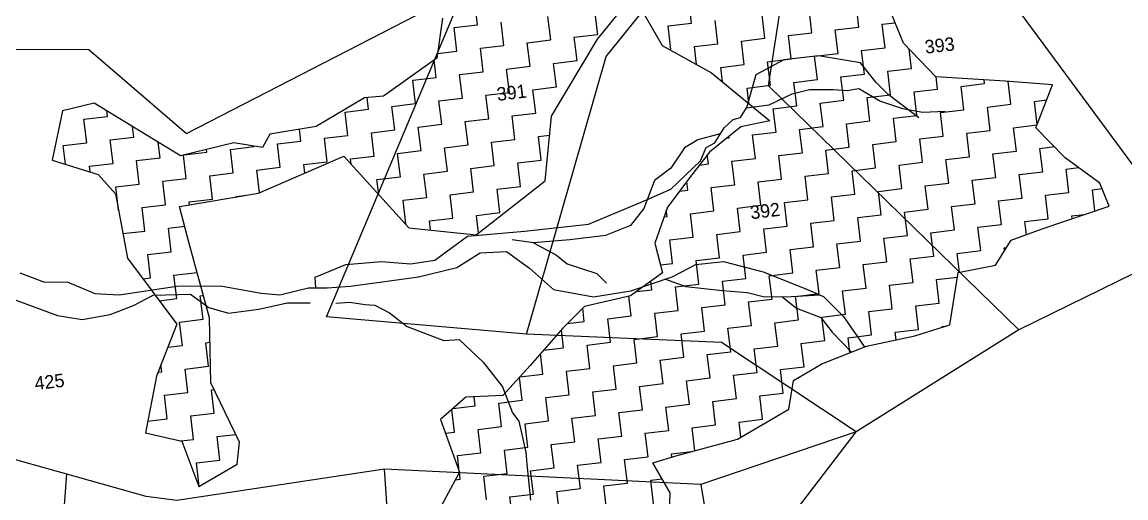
# Model space of a CAD drawing. Header units: metres. Extents: x 317022 to 318987, y 1871527 to 1873424.
# Drawn here: x 318436.3 to 318760.7, y 1872898.5 to 1873038.4 of the extents above; entities that cross this region are included whole.
import ezdxf

# ---------------------------------------------------------------- set-up
doc = ezdxf.new("R2010")
doc.units = ezdxf.units.M
for name, color, linetype in [('LINE_WATER', 4, 'Continuous'), ('POLY_HATCH', 12, 'Continuous'), ('POLY_PARCEL', 6, 'Continuous'), ('TEXT_PARCEL', 7, 'Continuous'), ('V_BOUND_LINE', 7, 'Continuous')]:
    doc.layers.add(name, color=color, linetype=linetype)
doc.styles.add('TEXT_MAP', font='')
doc.styles.get('TEXT_MAP').set_extended_font_data('Kruti Dev 050')

msp = doc.modelspace()

# ---------------------------------------------------------------- linework, layer by layer
at = {"layer": 'LINE_WATER'}
for p, q in [((318670.36, 1873028.5), (318660.19, 1873027.35)), ((318682.65, 1873026.43), (318670.36, 1873028.5)), ((318660.19, 1873027.35), (318651.89, 1873022.95)), ((318687.31, 1873020.71), (318682.65, 1873026.43)), ((318651.89, 1873022.95), (318649.19, 1873013.26)), ((318662.62, 1873017.34), (318667.68, 1873018.63)), ((318667.68, 1873018.63), (318674.64, 1873018.65)), ((318674.64, 1873018.65), (318678.77, 1873018.33)), ((318678.77, 1873018.33), (318682.18, 1873018.92)), ((318682.18, 1873018.92), (318688.59, 1873015.16)), ((318690.84, 1873017.16), (318687.31, 1873020.71)), ((318655.8, 1873014.11), (318662.62, 1873017.34)), ((318699.85, 1873010.29), (318690.84, 1873017.16)), ((318647.43, 1873010.38), (318649.19, 1873013.26)), ((318649.19, 1873013.26), (318655.8, 1873014.11)), ((318688.59, 1873015.16), (318695.06, 1873013.01)), ((318695.06, 1873013.01), (318701.02, 1873011.92)), ((318701.02, 1873011.92), (318707.57, 1873012.26)), ((318642.57, 1873007.32), (318645.26, 1873009.81)), ((318645.26, 1873009.81), (318647.43, 1873010.38)), ((318641.49, 1873005.59), (318634.92, 1873003.8)), ((318639.86, 1873002.97), (318642.57, 1873007.32)), ((318634.92, 1873003.8), (318630.97, 1873001.47)), ((318637.29, 1873001.6), (318639.86, 1873002.97)), ((318630.97, 1873001.47), (318626.97, 1872995.47)), ((318635.65, 1872997.62), (318637.29, 1873001.6)), ((318626.95, 1872989.33), (318635.65, 1872997.62)), ((318626.97, 1872995.47), (318622.18, 1872991.86)), ((318618.22, 1872985.5), (318626.95, 1872989.33)), ((318622.18, 1872991.86), (318619.06, 1872983.61)), ((318602.72, 1872979), (318618.22, 1872985.5)), ((318619.06, 1872983.61), (318615.06, 1872978.61)), ((318567.24, 1872975.52), (318583.96, 1872976.95)), ((318583.96, 1872976.95), (318602.72, 1872979)), ((318615.06, 1872978.61), (318607.71, 1872975.68)), ((318557.64, 1872968.48), (318567.24, 1872975.52)), ((318586.6, 1872973.54), (318580.28, 1872974.47)), ((318597.31, 1872974.38), (318586.6, 1872973.54)), ((318586.6, 1872973.54), (318593.37, 1872969.88)), ((318607.71, 1872975.68), (318597.31, 1872974.38)), ((318564.04, 1872966.27), (318570.95, 1872970.6)), ((318570.95, 1872970.6), (318578.61, 1872970.99)), ((318578.61, 1872970.99), (318585.44, 1872966.08)), ((318593.37, 1872969.88), (318596.52, 1872967.4)), ((318522.47, 1872963.49), (318531.47, 1872967.17)), ((318531.47, 1872967.17), (318541.91, 1872968.1)), ((318541.91, 1872968.1), (318550.45, 1872967.32)), ((318550.45, 1872967.32), (318557.64, 1872968.48)), ((318596.52, 1872967.4), (318605.19, 1872964.52)), ((318627.33, 1872963.57), (318634.33, 1872967.21)), ((318634.33, 1872967.21), (318642.42, 1872968.07)), ((318642.42, 1872968.07), (318654.09, 1872965.05)), ((318435.7, 1872964.74), (318442.9, 1872962.02)), ((318522.63, 1872960.36), (318522.47, 1872963.49)), ((318541.43, 1872961.99), (318552.76, 1872963.58)), ((318552.76, 1872963.58), (318564.04, 1872966.27)), ((318585.44, 1872966.08), (318592.43, 1872959.87)), ((318605.19, 1872964.52), (318608.01, 1872961.69)), ((318615.19, 1872959.39), (318627.33, 1872963.57)), ((318654.09, 1872965.05), (318666.64, 1872959.99)), ((318442.9, 1872962.02), (318449.56, 1872962.08)), ((318449.56, 1872962.08), (318457.67, 1872958.65)), ((318464.88, 1872958.22), (318481.78, 1872960.82)), ((318481.78, 1872960.82), (318494.63, 1872960.86)), ((318494.63, 1872960.86), (318506.54, 1872958.77)), ((318512.08, 1872958.29), (318520.51, 1872960.36)), ((318520.51, 1872960.36), (318526, 1872960.36)), ((318526, 1872960.36), (318532.75, 1872960.78)), ((318532.75, 1872960.78), (318541.43, 1872961.99)), ((318625.36, 1872962.89), (318631.38, 1872960.75)), ((318631.38, 1872960.75), (318642.11, 1872959.51)), ((318433.25, 1872957.16), (318446.75, 1872952.21)), ((318457.67, 1872958.65), (318464.88, 1872958.22)), ((318469.09, 1872955.1), (318474.86, 1872958.16)), ((318474.86, 1872958.16), (318485.83, 1872958.45)), ((318485.83, 1872958.45), (318491.23, 1872954.49)), ((318506.54, 1872958.77), (318512.08, 1872958.29)), ((318592.43, 1872959.87), (318604.21, 1872957.7)), ((318604.21, 1872957.7), (318615.19, 1872959.39)), ((318642.11, 1872959.51), (318649.51, 1872958.98)), ((318649.51, 1872958.98), (318654.49, 1872957.64)), ((318654.49, 1872957.64), (318662.43, 1872957.8)), ((318659.52, 1872957.74), (318663.9, 1872954.31)), ((318662.43, 1872957.8), (318670.73, 1872958.21)), ((318666.64, 1872959.99), (318671.84, 1872957.73)), ((318671.84, 1872957.73), (318677.67, 1872951.87)), ((318462.22, 1872952.49), (318469.09, 1872955.1)), ((318491.23, 1872954.49), (318496.99, 1872952.88)), ((318496.99, 1872952.88), (318505.86, 1872954.02)), ((318505.86, 1872954.02), (318514.23, 1872955.95)), ((318514.23, 1872955.95), (318520.95, 1872955.93)), ((318528.54, 1872955.8), (318532.58, 1872956.13)), ((318532.58, 1872956.13), (318537.04, 1872955.38)), ((318537.04, 1872955.38), (318539.93, 1872955.2)), ((318539.93, 1872955.2), (318544.27, 1872953)), ((318663.9, 1872954.31), (318671.03, 1872951.6)), ((318446.75, 1872952.21), (318453.96, 1872951.02)), ((318453.96, 1872951.02), (318462.22, 1872952.49)), ((318544.27, 1872953), (318549.5, 1872948.95)), ((318671.03, 1872951.6), (318674.38, 1872947.23)), ((318677.67, 1872951.87), (318683.79, 1872943.06)), ((318549.5, 1872948.95), (318560.26, 1872944.8)), ((318674.38, 1872947.23), (318680, 1872941.35)), ((318560.26, 1872944.8), (318564.75, 1872945.11)), ((318564.75, 1872945.11), (318571.84, 1872938.44)), ((318571.84, 1872938.44), (318577.53, 1872931.2)), ((318577.53, 1872931.2), (318580.4, 1872923.55)), ((318580.4, 1872923.55), (318582.27, 1872921.13)), ((318582.27, 1872921.13), (318584.34, 1872912.03)), ((318584.34, 1872912.03), (318584.62, 1872908.48)), ((318584.62, 1872908.48), (318584.88, 1872905.62)), ((318584.88, 1872905.62), (318585.73, 1872897.88))]:
    msp.add_line(p, q, dxfattribs=at)
at = {"layer": 'POLY_HATCH', "linetype": 'Continuous'}
for p, q in [((318570.15, 1873037.63), (318569.33, 1873044.53)), ((318633.06, 1873038.12), (318632.24, 1873045.02)), ((318605.47, 1873034.83), (318604.65, 1873041.73)), ((318668.38, 1873035.32), (318667.56, 1873042.22)), ((318682.18, 1873036.97), (318681.36, 1873043.86)), ((318577.87, 1873031.55), (318577.05, 1873038.45)), ((318591.67, 1873033.19), (318590.85, 1873040.09)), ((318626.16, 1873037.3), (318633.06, 1873038.12)), ((318640.78, 1873032.04), (318639.96, 1873038.94)), ((318654.58, 1873033.68), (318653.76, 1873040.58)), ((318689.08, 1873037.79), (318692.84, 1873038.23)), ((318563.25, 1873036.81), (318570.15, 1873037.63)), ((318564.07, 1873029.91), (318563.25, 1873036.81)), ((318598.57, 1873034.01), (318605.47, 1873034.83)), ((318626.99, 1873030.4), (318626.16, 1873037.3)), ((318661.48, 1873034.5), (318668.38, 1873035.32)), ((318675.28, 1873036.14), (318682.18, 1873036.97)), ((318676.1, 1873029.25), (318675.28, 1873036.14)), ((318689.9, 1873030.89), (318689.08, 1873037.79)), ((318570.97, 1873030.73), (318577.87, 1873031.55)), ((318584.77, 1873032.37), (318591.67, 1873033.19)), ((318585.59, 1873025.47), (318584.77, 1873032.37)), ((318599.39, 1873027.11), (318598.57, 1873034.01)), ((318633.88, 1873031.22), (318640.78, 1873032.04)), ((318647.68, 1873032.86), (318654.58, 1873033.68)), ((318648.5, 1873025.96), (318647.68, 1873032.86)), ((318662.3, 1873027.6), (318661.48, 1873034.5)), ((318558.39, 1873029.23), (318564.07, 1873029.91)), ((318571.79, 1873023.83), (318570.97, 1873030.73)), ((318626.64, 1873030.36), (318626.99, 1873030.4)), ((318634.51, 1873025.99), (318633.88, 1873031.22)), ((318669.2, 1873028.42), (318676.1, 1873029.25)), ((318670.02, 1873021.52), (318669.2, 1873028.42)), ((318683, 1873030.07), (318689.9, 1873030.89)), ((318683.82, 1873023.17), (318683, 1873030.07)), ((318697.62, 1873024.81), (318696.94, 1873030.51)), ((318557.99, 1873022.19), (318557.39, 1873027.28)), ((318578.69, 1873024.65), (318585.59, 1873025.47)), ((318592.49, 1873026.29), (318599.39, 1873027.11)), ((318593.31, 1873019.39), (318592.49, 1873026.29)), ((318641.61, 1873025.14), (318648.5, 1873025.96)), ((318642.11, 1873020.9), (318641.61, 1873025.14)), ((318655.4, 1873026.78), (318662.3, 1873027.6)), ((318656.22, 1873019.88), (318655.4, 1873026.78)), ((318551.09, 1873021.37), (318557.99, 1873022.19)), ((318564.89, 1873023.01), (318571.79, 1873023.83)), ((318565.71, 1873016.11), (318564.89, 1873023.01)), ((318579.51, 1873017.75), (318578.69, 1873024.65)), ((318676.92, 1873022.35), (318683.82, 1873023.17)), ((318677.74, 1873015.45), (318676.92, 1873022.35)), ((318690.72, 1873023.99), (318697.62, 1873024.81)), ((318691.54, 1873017.09), (318690.72, 1873023.99)), ((318705.34, 1873018.73), (318704.91, 1873022.31)), ((318551.91, 1873014.47), (318551.09, 1873021.37)), ((318586.41, 1873018.57), (318593.31, 1873019.39)), ((318587.23, 1873011.67), (318586.41, 1873018.57)), ((318649.33, 1873019.06), (318656.22, 1873019.88)), ((318649.87, 1873014.49), (318649.33, 1873019.06)), ((318663.12, 1873020.7), (318670.02, 1873021.52)), ((318663.95, 1873013.8), (318663.12, 1873020.7)), ((318698.44, 1873017.91), (318705.34, 1873018.73)), ((318712.24, 1873019.55), (318719.14, 1873020.37)), ((318713.06, 1873012.65), (318712.24, 1873019.55)), ((318719.14, 1873020.37), (318719.01, 1873021.44)), ((318726.86, 1873014.29), (318726.06, 1873020.99)), ((318538.12, 1873012.83), (318537.71, 1873016.27)), ((318558.81, 1873015.29), (318565.71, 1873016.11)), ((318559.63, 1873008.39), (318558.81, 1873015.29)), ((318572.61, 1873016.93), (318579.51, 1873017.75)), ((318573.43, 1873010.03), (318572.61, 1873016.93)), ((318670.84, 1873014.63), (318677.74, 1873015.45)), ((318684.64, 1873016.27), (318691.54, 1873017.09)), ((318685.46, 1873009.37), (318684.64, 1873016.27)), ((318699.26, 1873011.01), (318698.44, 1873017.91)), ((318733.76, 1873015.12), (318737.37, 1873015.55)), ((318461.4, 1873010.69), (318461.21, 1873012.33)), ((318531.22, 1873012), (318538.12, 1873012.83)), ((318532.04, 1873005.11), (318531.22, 1873012)), ((318545.01, 1873013.65), (318551.91, 1873014.47)), ((318545.84, 1873006.75), (318545.01, 1873013.65)), ((318657.05, 1873012.98), (318663.95, 1873013.8)), ((318657.87, 1873006.08), (318657.05, 1873012.98)), ((318671.67, 1873007.73), (318670.84, 1873014.63)), ((318706.16, 1873011.83), (318713.06, 1873012.65)), ((318719.96, 1873013.47), (318726.86, 1873014.29)), ((318720.78, 1873006.57), (318719.96, 1873013.47)), ((318734.56, 1873008.36), (318733.76, 1873015.12)), ((318447.5, 1873009.04), (318447.6, 1873009.05)), ((318447.6, 1873009.05), (318447.57, 1873009.35)), ((318454.5, 1873009.87), (318461.4, 1873010.69)), ((318455.32, 1873002.97), (318454.5, 1873009.87)), ((318566.53, 1873009.21), (318573.43, 1873010.03)), ((318567.35, 1873002.31), (318566.53, 1873009.21)), ((318580.33, 1873010.85), (318587.23, 1873011.67)), ((318581.15, 1873003.95), (318580.33, 1873010.85)), ((318678.56, 1873008.55), (318685.46, 1873009.37)), ((318692.36, 1873010.19), (318699.26, 1873011.01)), ((318693.18, 1873003.29), (318692.36, 1873010.19)), ((318706.98, 1873004.93), (318706.16, 1873011.83)), ((318469.12, 1873004.62), (318468.75, 1873007.73)), ((318518.24, 1873003.46), (318517.82, 1873006.96)), ((318538.94, 1873005.93), (318545.84, 1873006.75)), ((318539.76, 1872999.03), (318538.94, 1873005.93)), ((318552.74, 1873007.57), (318559.63, 1873008.39)), ((318553.56, 1873000.67), (318552.74, 1873007.57)), ((318650.97, 1873005.26), (318657.87, 1873006.08)), ((318664.77, 1873006.91), (318671.67, 1873007.73)), ((318665.59, 1873000.01), (318664.77, 1873006.91)), ((318679.39, 1873001.65), (318678.56, 1873008.55)), ((318713.88, 1873005.75), (318720.78, 1873006.57)), ((318714.7, 1872998.85), (318713.88, 1873005.75)), ((318727.68, 1873007.39), (318734.5, 1873008.21)), ((318728.5, 1873000.5), (318727.68, 1873007.39)), ((318448.42, 1873002.15), (318455.32, 1873002.97)), ((318462.22, 1873003.79), (318469.12, 1873004.62)), ((318463.04, 1872996.9), (318462.22, 1873003.79)), ((318476.84, 1872998.54), (318476.3, 1873003.12)), ((318511.34, 1873002.64), (318518.24, 1873003.46)), ((318512.16, 1872995.74), (318511.34, 1873002.64)), ((318525.14, 1873004.28), (318532.04, 1873005.11)), ((318525.96, 1872997.39), (318525.14, 1873004.28)), ((318560.46, 1873001.49), (318567.35, 1873002.31)), ((318574.25, 1873003.13), (318581.15, 1873003.95)), ((318575.08, 1872996.23), (318574.25, 1873003.13)), ((318588.05, 1873004.77), (318591.34, 1873005.16)), ((318588.87, 1872997.87), (318588.05, 1873004.77)), ((318643.5, 1873004.37), (318644.07, 1873004.44)), ((318644.07, 1873004.44), (318644.03, 1873004.8)), ((318651.79, 1872998.36), (318650.97, 1873005.26)), ((318686.28, 1873002.47), (318693.18, 1873003.29)), ((318687.11, 1872995.57), (318686.28, 1873002.47)), ((318700.08, 1873004.11), (318706.98, 1873004.93)), ((318700.9, 1872997.21), (318700.08, 1873004.11)), ((318449.08, 1872996.66), (318448.42, 1873002.15)), ((318484.56, 1872992.46), (318483.75, 1872999.33)), ((318483.96, 1872999.38), (318490.64, 1873000.18)), ((318490.64, 1873000.18), (318490.54, 1873000.99)), ((318497.54, 1873001), (318504.44, 1873001.82)), ((318498.36, 1872994.1), (318497.54, 1873001)), ((318504.44, 1873001.82), (318504.42, 1873001.96)), ((318532.86, 1872998.21), (318539.76, 1872999.03)), ((318546.66, 1872999.85), (318553.56, 1873000.67)), ((318547.48, 1872992.95), (318546.66, 1872999.85)), ((318561.28, 1872994.59), (318560.46, 1873001.49)), ((318637.99, 1872996.72), (318637.67, 1872999.38)), ((318658.69, 1872999.19), (318665.59, 1873000.01)), ((318659.51, 1872992.29), (318658.69, 1872999.19)), ((318672.49, 1873000.83), (318679.39, 1873001.65)), ((318673.31, 1872993.93), (318672.49, 1873000.83)), ((318721.6, 1872999.67), (318728.5, 1873000.5)), ((318722.42, 1872992.78), (318721.6, 1872999.67)), ((318735.4, 1873001.32), (318739.64, 1873001.82)), ((318736.22, 1872994.42), (318735.4, 1873001.32)), ((318456.15, 1872996.07), (318463.04, 1872996.9)), ((318456.35, 1872994.37), (318456.15, 1872996.07)), ((318469.94, 1872997.72), (318476.84, 1872998.54)), ((318470.76, 1872990.82), (318469.94, 1872997.72)), ((318519.06, 1872996.56), (318525.96, 1872997.39)), ((318519.36, 1872994.05), (318519.06, 1872996.56)), ((318533.05, 1872996.62), (318532.86, 1872998.21)), ((318568.18, 1872995.41), (318575.08, 1872996.23)), ((318581.97, 1872997.05), (318588.87, 1872997.87)), ((318582.8, 1872990.15), (318581.97, 1872997.05)), ((318635.33, 1872996.41), (318637.99, 1872996.72)), ((318644.89, 1872997.54), (318651.79, 1872998.36)), ((318645.71, 1872990.64), (318644.89, 1872997.54)), ((318694.01, 1872996.39), (318700.9, 1872997.21)), ((318694.83, 1872989.49), (318694.01, 1872996.39)), ((318707.8, 1872998.03), (318714.7, 1872998.85)), ((318708.62, 1872991.13), (318707.8, 1872998.03)), ((318491.46, 1872993.28), (318498.36, 1872994.1)), ((318492.28, 1872986.38), (318491.46, 1872993.28)), ((318505.26, 1872994.92), (318512.16, 1872995.74)), ((318506.05, 1872988.27), (318505.26, 1872994.92)), ((318540.58, 1872992.13), (318547.48, 1872992.95)), ((318554.38, 1872993.77), (318561.28, 1872994.59)), ((318555.2, 1872986.87), (318554.38, 1872993.77)), ((318569, 1872988.51), (318568.18, 1872995.41)), ((318666.41, 1872993.11), (318673.31, 1872993.93)), ((318667.23, 1872986.21), (318666.41, 1872993.11)), ((318680.21, 1872994.75), (318687.11, 1872995.57)), ((318681.03, 1872987.85), (318680.21, 1872994.75)), ((318715.52, 1872991.95), (318722.42, 1872992.78)), ((318729.32, 1872993.6), (318736.22, 1872994.42)), ((318730.14, 1872986.7), (318729.32, 1872993.6)), ((318743.12, 1872995.24), (318746.76, 1872995.67)), ((318743.94, 1872988.34), (318743.12, 1872995.24)), ((318463.87, 1872990), (318470.76, 1872990.82)), ((318464.69, 1872983.1), (318463.87, 1872990)), ((318477.66, 1872991.64), (318484.56, 1872992.46)), ((318478.48, 1872984.74), (318477.66, 1872991.64)), ((318541.1, 1872987.72), (318540.58, 1872992.13)), ((318575.9, 1872989.33), (318582.8, 1872990.15)), ((318576.72, 1872982.43), (318575.9, 1872989.33)), ((318631.91, 1872989), (318631.61, 1872991.57)), ((318638.81, 1872989.82), (318645.71, 1872990.64)), ((318639.63, 1872982.92), (318638.81, 1872989.82)), ((318652.61, 1872991.46), (318659.51, 1872992.29)), ((318653.43, 1872984.57), (318652.61, 1872991.46)), ((318687.93, 1872988.67), (318694.83, 1872989.49)), ((318701.73, 1872990.31), (318708.62, 1872991.13)), ((318702.55, 1872983.41), (318701.73, 1872990.31)), ((318716.35, 1872985.05), (318715.52, 1872991.95)), ((318750.84, 1872989.16), (318753.66, 1872989.5)), ((318485.38, 1872985.56), (318492.28, 1872986.38)), ((318499.18, 1872987.2), (318502.24, 1872987.57)), ((318499.2, 1872987.06), (318499.18, 1872987.2)), ((318548.3, 1872986.05), (318555.2, 1872986.87)), ((318549.12, 1872979.15), (318548.3, 1872986.05)), ((318562.1, 1872987.69), (318569, 1872988.51)), ((318562.92, 1872980.79), (318562.1, 1872987.69)), ((318629.45, 1872988.71), (318631.91, 1872989)), ((318660.33, 1872985.39), (318667.23, 1872986.21)), ((318674.13, 1872987.03), (318681.03, 1872987.85)), ((318674.95, 1872980.13), (318674.13, 1872987.03)), ((318688.75, 1872981.77), (318687.93, 1872988.67)), ((318723.24, 1872985.88), (318730.14, 1872986.7)), ((318737.04, 1872987.52), (318743.94, 1872988.34)), ((318737.86, 1872980.62), (318737.04, 1872987.52)), ((318751.58, 1872982.95), (318750.84, 1872989.16)), ((318464.65, 1872983.09), (318464.69, 1872983.1)), ((318471.59, 1872983.92), (318478.48, 1872984.74)), ((318472.41, 1872977.02), (318471.59, 1872983.92)), ((318485.48, 1872984.76), (318485.38, 1872985.56)), ((318625.83, 1872981.28), (318625.61, 1872983.13)), ((318632.73, 1872982.1), (318639.63, 1872982.92)), ((318646.53, 1872983.74), (318653.43, 1872984.57)), ((318647.35, 1872976.85), (318646.53, 1872983.74)), ((318661.15, 1872978.49), (318660.33, 1872985.39)), ((318695.65, 1872982.59), (318702.55, 1872983.41)), ((318709.45, 1872984.23), (318716.35, 1872985.05)), ((318710.27, 1872977.33), (318709.45, 1872984.23)), ((318724.07, 1872978.98), (318723.24, 1872985.88)), ((318556.02, 1872979.97), (318562.92, 1872980.79)), ((318556.34, 1872977.3), (318556.02, 1872979.97)), ((318569.82, 1872981.61), (318576.72, 1872982.43)), ((318570.44, 1872976.41), (318569.82, 1872981.61)), ((318624.94, 1872981.18), (318625.83, 1872981.28)), ((318633.55, 1872975.2), (318632.73, 1872982.1)), ((318668.05, 1872979.31), (318674.95, 1872980.13)), ((318681.85, 1872980.95), (318688.75, 1872981.77)), ((318682.67, 1872974.05), (318681.85, 1872980.95)), ((318696.47, 1872975.69), (318695.65, 1872982.59)), ((318730.96, 1872979.8), (318737.86, 1872980.62)), ((318731.42, 1872975.93), (318730.96, 1872979.8)), ((318744.76, 1872981.44), (318748.44, 1872981.88)), ((318744.86, 1872980.65), (318744.76, 1872981.44)), ((318465.94, 1872976.25), (318472.41, 1872977.02)), ((318479.31, 1872977.84), (318484.12, 1872978.41)), ((318480.13, 1872970.94), (318479.31, 1872977.84)), ((318548.89, 1872979.12), (318549.12, 1872979.15)), ((318640.45, 1872976.02), (318647.35, 1872976.85)), ((318654.25, 1872977.67), (318661.15, 1872978.49)), ((318655.07, 1872970.77), (318654.25, 1872977.67)), ((318668.87, 1872972.41), (318668.05, 1872979.31)), ((318703.37, 1872976.51), (318710.27, 1872977.33)), ((318704.19, 1872969.61), (318703.37, 1872976.51)), ((318717.17, 1872978.16), (318724.07, 1872978.98)), ((318717.99, 1872971.26), (318717.17, 1872978.16)), ((318626.65, 1872974.38), (318633.55, 1872975.2)), ((318627.48, 1872967.48), (318626.65, 1872974.38)), ((318641.27, 1872969.12), (318640.45, 1872976.02)), ((318675.77, 1872973.23), (318682.67, 1872974.05)), ((318676.59, 1872966.33), (318675.77, 1872973.23)), ((318689.57, 1872974.87), (318696.47, 1872975.69)), ((318690.39, 1872967.97), (318689.57, 1872974.87)), ((318473.23, 1872970.12), (318480.13, 1872970.94)), ((318474.05, 1872963.22), (318473.23, 1872970.12)), ((318648.17, 1872969.95), (318655.07, 1872970.77)), ((318648.99, 1872963.05), (318648.17, 1872969.95)), ((318661.97, 1872971.59), (318668.87, 1872972.41)), ((318662.79, 1872964.69), (318661.97, 1872971.59)), ((318711.09, 1872970.44), (318717.99, 1872971.26)), ((318711.75, 1872964.89), (318711.09, 1872970.44)), ((318724.89, 1872972.08), (318725.6, 1872972.16)), ((318724.99, 1872971.2), (318724.89, 1872972.08)), ((318623.88, 1872967.06), (318627.48, 1872967.48)), ((318634.37, 1872968.3), (318641.27, 1872969.12)), ((318635.2, 1872961.4), (318634.37, 1872968.3)), ((318683.49, 1872967.15), (318690.39, 1872967.97)), ((318684.31, 1872960.25), (318683.49, 1872967.15)), ((318697.29, 1872968.79), (318704.19, 1872969.61)), ((318698.11, 1872961.89), (318697.29, 1872968.79)), ((318480.95, 1872964.04), (318487.75, 1872964.85)), ((318481.77, 1872957.14), (318480.95, 1872964.04)), ((318655.89, 1872963.87), (318662.79, 1872964.69)), ((318656.71, 1872956.97), (318655.89, 1872963.87)), ((318669.69, 1872965.51), (318676.59, 1872966.33)), ((318670.51, 1872958.61), (318669.69, 1872965.51)), ((318705.01, 1872962.72), (318711.17, 1872963.45)), ((318471.82, 1872962.96), (318474.05, 1872963.22)), ((318621.4, 1872959.76), (318621.1, 1872962.26)), ((318628.3, 1872960.58), (318635.2, 1872961.4)), ((318629.12, 1872953.68), (318628.3, 1872960.58)), ((318642.09, 1872962.23), (318648.99, 1872963.05)), ((318642.92, 1872955.33), (318642.09, 1872962.23)), ((318677.41, 1872959.43), (318684.31, 1872960.25)), ((318691.21, 1872961.07), (318698.11, 1872961.89)), ((318692.03, 1872954.17), (318691.21, 1872961.07)), ((318705.83, 1872955.82), (318705.01, 1872962.72)), ((318476.63, 1872956.53), (318481.77, 1872957.14)), ((318488.67, 1872957.96), (318489.59, 1872958.07)), ((318489.49, 1872951.06), (318488.67, 1872957.96)), ((318615.32, 1872952.04), (318614.63, 1872957.83)), ((318616.9, 1872959.23), (318621.4, 1872959.76)), ((318649.81, 1872956.15), (318656.71, 1872956.97)), ((318663.61, 1872957.79), (318670.51, 1872958.61)), ((318664.43, 1872950.89), (318663.61, 1872957.79)), ((318678.23, 1872952.53), (318677.41, 1872959.43)), ((318601.52, 1872950.4), (318601.05, 1872954.31)), ((318622.22, 1872952.86), (318629.12, 1872953.68)), ((318636.02, 1872954.51), (318642.92, 1872955.33)), ((318636.84, 1872947.61), (318636.02, 1872954.51)), ((318650.64, 1872949.25), (318649.81, 1872956.15)), ((318685.13, 1872953.35), (318692.03, 1872954.17)), ((318698.93, 1872954.99), (318705.83, 1872955.82)), ((318699.75, 1872948.1), (318698.93, 1872954.99)), ((318482.59, 1872950.24), (318489.49, 1872951.06)), ((318596.56, 1872949.81), (318601.52, 1872950.4)), ((318608.42, 1872951.22), (318615.32, 1872952.04)), ((318609.24, 1872944.32), (318608.42, 1872951.22)), ((318623.04, 1872945.96), (318622.22, 1872952.86)), ((318657.54, 1872950.07), (318664.43, 1872950.89)), ((318671.33, 1872951.71), (318678.23, 1872952.53)), ((318672.15, 1872944.81), (318671.33, 1872951.71)), ((318685.95, 1872946.45), (318685.13, 1872953.35)), ((318483.41, 1872943.34), (318482.59, 1872950.24)), ((318595.44, 1872942.68), (318594.81, 1872948)), ((318629.94, 1872946.79), (318636.84, 1872947.61)), ((318643.74, 1872948.43), (318650.64, 1872949.25)), ((318644.56, 1872941.53), (318643.74, 1872948.43)), ((318658.36, 1872943.17), (318657.54, 1872950.07)), ((318692.85, 1872947.27), (318699.75, 1872948.1)), ((318693.12, 1872945.02), (318692.85, 1872947.27)), ((318706.65, 1872948.92), (318707.72, 1872949.04)), ((318706.68, 1872948.71), (318706.65, 1872948.92)), ((318490.31, 1872944.16), (318491.53, 1872944.31)), ((318491.13, 1872937.26), (318490.31, 1872944.16)), ((318602.34, 1872943.5), (318609.24, 1872944.32)), ((318616.14, 1872945.14), (318623.04, 1872945.96)), ((318616.96, 1872938.24), (318616.14, 1872945.14)), ((318630.76, 1872939.89), (318629.94, 1872946.79)), ((318665.26, 1872943.99), (318672.15, 1872944.81)), ((318666.08, 1872937.09), (318665.26, 1872943.99)), ((318679.05, 1872945.63), (318685.95, 1872946.45)), ((318679.58, 1872941.24), (318679.05, 1872945.63)), ((318479.11, 1872942.83), (318483.41, 1872943.34)), ((318589.36, 1872934.96), (318588.64, 1872941)), ((318589.5, 1872941.97), (318595.44, 1872942.68)), ((318603.16, 1872936.6), (318602.34, 1872943.5)), ((318637.66, 1872940.71), (318644.56, 1872941.53)), ((318638.48, 1872933.81), (318637.66, 1872940.71)), ((318651.46, 1872942.35), (318658.36, 1872943.17)), ((318652.28, 1872935.45), (318651.46, 1872942.35)), ((318477.33, 1872935.62), (318477.09, 1872937.69)), ((318610.06, 1872937.42), (318616.96, 1872938.24)), ((318610.88, 1872930.52), (318610.06, 1872937.42)), ((318623.86, 1872939.06), (318630.76, 1872939.89)), ((318624.68, 1872932.17), (318623.86, 1872939.06)), ((318476.22, 1872935.49), (318477.33, 1872935.62)), ((318484.23, 1872936.44), (318491.13, 1872937.26)), ((318485.05, 1872929.54), (318484.23, 1872936.44)), ((318582.54, 1872934.15), (318589.36, 1872934.96)), ((318596.26, 1872935.78), (318603.16, 1872936.6)), ((318597.08, 1872928.88), (318596.26, 1872935.78)), ((318645.38, 1872934.63), (318652.28, 1872935.45)), ((318646.2, 1872927.73), (318645.38, 1872934.63)), ((318659.18, 1872936.27), (318666.08, 1872937.09)), ((318660, 1872929.37), (318659.18, 1872936.27)), ((318583.28, 1872927.24), (318582.47, 1872934.07)), ((318617.78, 1872931.34), (318624.68, 1872932.17)), ((318618.6, 1872924.45), (318617.78, 1872931.34)), ((318631.58, 1872932.99), (318638.48, 1872933.81)), ((318632.4, 1872926.09), (318631.58, 1872932.99)), ((318478.15, 1872928.72), (318485.05, 1872929.54)), ((318478.97, 1872921.82), (318478.15, 1872928.72)), ((318491.95, 1872930.37), (318492.7, 1872930.45)), ((318492.77, 1872923.47), (318491.95, 1872930.37)), ((318569.49, 1872925.6), (318569.17, 1872928.25)), ((318590.18, 1872928.06), (318597.08, 1872928.88)), ((318591.01, 1872921.16), (318590.18, 1872928.06)), ((318603.98, 1872929.7), (318610.88, 1872930.52)), ((318604.8, 1872922.8), (318603.98, 1872929.7)), ((318639.3, 1872926.91), (318646.2, 1872927.73)), ((318653.1, 1872928.55), (318660, 1872929.37)), ((318653.92, 1872921.65), (318653.1, 1872928.55)), ((318563.41, 1872917.88), (318562.62, 1872924.52)), ((318562.96, 1872924.82), (318569.49, 1872925.6)), ((318576.39, 1872926.42), (318583.28, 1872927.24)), ((318577.21, 1872919.52), (318576.39, 1872926.42)), ((318611.7, 1872923.62), (318618.6, 1872924.45)), ((318625.5, 1872925.27), (318632.4, 1872926.09)), ((318626.32, 1872918.37), (318625.5, 1872925.27)), ((318640.12, 1872920.01), (318639.3, 1872926.91)), ((318473.21, 1872921.14), (318478.97, 1872921.82)), ((318485.87, 1872922.65), (318492.77, 1872923.47)), ((318486.69, 1872915.75), (318485.87, 1872922.65)), ((318597.9, 1872921.98), (318604.8, 1872922.8)), ((318598.73, 1872915.08), (318597.9, 1872921.98)), ((318612.52, 1872916.72), (318611.7, 1872923.62)), ((318647.02, 1872920.83), (318653.92, 1872921.65)), ((318570.31, 1872918.7), (318577.21, 1872919.52)), ((318571.13, 1872911.8), (318570.31, 1872918.7)), ((318584.11, 1872920.34), (318591.01, 1872921.16)), ((318584.93, 1872913.44), (318584.11, 1872920.34)), ((318619.42, 1872917.55), (318626.32, 1872918.37)), ((318633.22, 1872919.19), (318640.12, 1872920.01)), ((318634.03, 1872912.42), (318633.22, 1872919.19)), ((318647.54, 1872916.43), (318647.02, 1872920.83)), ((318482.99, 1872915.31), (318486.69, 1872915.75)), ((318493.59, 1872916.57), (318499.13, 1872917.23)), ((318494.41, 1872909.67), (318493.59, 1872916.57)), ((318560.72, 1872917.56), (318563.41, 1872917.88)), ((318591.83, 1872914.26), (318598.73, 1872915.08)), ((318605.62, 1872915.9), (318612.52, 1872916.72)), ((318606.45, 1872909), (318605.62, 1872915.9)), ((318620.24, 1872910.65), (318619.42, 1872917.55)), ((318564.23, 1872910.98), (318571.13, 1872911.8)), ((318578.03, 1872912.62), (318584.93, 1872913.44)), ((318578.85, 1872905.72), (318578.03, 1872912.62)), ((318592.65, 1872907.36), (318591.83, 1872914.26)), ((318627.14, 1872911.47), (318633.16, 1872912.18)), ((318627.26, 1872910.53), (318627.14, 1872911.47)), ((318487.52, 1872908.85), (318494.41, 1872909.67)), ((318488.34, 1872901.95), (318487.52, 1872908.85)), ((318564.78, 1872906.31), (318564.23, 1872910.98)), ((318599.55, 1872908.18), (318606.45, 1872909)), ((318613.34, 1872909.83), (318620.24, 1872910.65)), ((318614.17, 1872902.93), (318613.34, 1872909.83)), ((318565.05, 1872904.08), (318564.82, 1872906.02)), ((318571.95, 1872904.9), (318578.85, 1872905.72)), ((318585.75, 1872906.54), (318592.65, 1872907.36)), ((318586.57, 1872899.64), (318585.75, 1872906.54)), ((318600.37, 1872901.28), (318599.55, 1872908.18)), ((318488.23, 1872901.93), (318488.34, 1872901.95)), ((318563.67, 1872903.91), (318565.05, 1872904.08)), ((318572.77, 1872898), (318571.95, 1872904.9)), ((318607.27, 1872902.11), (318614.17, 1872902.93)), ((318608.09, 1872895.21), (318607.27, 1872902.11)), ((318621.07, 1872903.75), (318624.36, 1872904.14)), ((318621.89, 1872896.85), (318621.07, 1872903.75)), ((318579.67, 1872898.82), (318586.57, 1872899.64)), ((318580.49, 1872891.92), (318579.67, 1872898.82)), ((318593.47, 1872900.46), (318600.37, 1872901.28)), ((318594.29, 1872893.56), (318593.47, 1872900.46))]:
    msp.add_line(p, q, dxfattribs=at)
at = {"layer": 'POLY_HATCH'}
for p, q in [((318605.37, 1873033.47), (318615.87, 1873046.37)), ((318615.87, 1873046.37), (318624.4, 1873031.6)), ((318695.27, 1873032.25), (318690.9, 1873043.03)), ((318559.85, 1873039.58), (318558.2, 1873027.87)), ((318591.89, 1873010.81), (318605.37, 1873033.47)), ((318624.4, 1873031.6), (318638.9, 1873023.55)), ((318704.79, 1873022.32), (318695.27, 1873032.25)), ((318558.2, 1873027.87), (318542.56, 1873016.66)), ((318638.9, 1873023.55), (318656, 1873009.42)), ((318725.17, 1873021.06), (318704.79, 1873022.32)), ((318739.11, 1873019.98), (318725.17, 1873021.06)), ((318734.18, 1873007.38), (318739.11, 1873019.98)), ((318536.96, 1873016.21), (318522.73, 1873007.77)), ((318542.56, 1873016.66), (318536.96, 1873016.21)), ((318448.21, 1873012.39), (318445.15, 1872997.89)), ((318457.52, 1873014.58), (318448.21, 1873012.39)), ((318482.86, 1872999.12), (318457.52, 1873014.58)), ((318590.02, 1872991.79), (318591.89, 1873010.81)), ((318656, 1873009.42), (318647.56, 1873007.66)), ((318522.73, 1873007.77), (318509.08, 1873005.5)), ((318647.56, 1873007.66), (318638.3, 1873000.17)), ((318742.85, 1872998.54), (318734.18, 1873007.38)), ((318498.51, 1873002.93), (318482.86, 1872999.12)), ((318506.94, 1873001.55), (318498.51, 1873002.93)), ((318509.08, 1873005.5), (318506.94, 1873001.55)), ((318505.82, 1872988.17), (318530.86, 1872999.04)), ((318530.86, 1872999.04), (318549.91, 1872978)), ((318638.3, 1873000.17), (318633.4, 1872993.95)), ((318445.15, 1872997.89), (318458.71, 1872993.63)), ((318753.03, 1872991.07), (318742.85, 1872998.54)), ((318458.71, 1872993.63), (318463.74, 1872987.93)), ((318633.4, 1872993.95), (318625.92, 1872984.04)), ((318569.73, 1872975.85), (318590.02, 1872991.79)), ((318755.73, 1872984.37), (318753.03, 1872991.07)), ((318463.74, 1872987.93), (318467.3, 1872969)), ((318482.59, 1872984.27), (318505.82, 1872988.17)), ((318485.35, 1872973.7), (318482.59, 1872984.27)), ((318625.92, 1872984.04), (318622.29, 1872973.46)), ((318736.06, 1872977.63), (318755.73, 1872984.37)), ((318549.91, 1872978), (318569.73, 1872975.85)), ((318726.93, 1872974.29), (318736.06, 1872977.63)), ((318491.38, 1872951.49), (318485.35, 1872973.7)), ((318622.29, 1872973.46), (318624.47, 1872964.69)), ((318722.33, 1872966.96), (318726.93, 1872974.29)), ((318467.3, 1872969), (318481.79, 1872949.64)), ((318711.39, 1872964.82), (318722.33, 1872966.96)), ((318624.47, 1872964.69), (318615.11, 1872957.94)), ((318708.94, 1872949.43), (318711.39, 1872964.82)), ((318615.11, 1872957.94), (318601.57, 1872954.82)), ((318601.57, 1872954.82), (318595.18, 1872948.43)), ((318491.77, 1872932.36), (318491.38, 1872951.49)), ((318481.79, 1872949.64), (318475.77, 1872934.35)), ((318595.18, 1872948.43), (318585.57, 1872937.51)), ((318698.61, 1872946.18), (318708.94, 1872949.43)), ((318684.45, 1872943.18), (318698.61, 1872946.18)), ((318671.27, 1872937.93), (318684.45, 1872943.18)), ((318585.57, 1872937.51), (318577.6, 1872928.67)), ((318663.04, 1872933.02), (318671.27, 1872937.93)), ((318475.77, 1872934.35), (318472.54, 1872917.66)), ((318500.24, 1872914.95), (318491.77, 1872932.36)), ((318661.66, 1872924.65), (318663.04, 1872933.02)), ((318566.75, 1872928.13), (318559.25, 1872921.6)), ((318577.6, 1872928.67), (318566.75, 1872928.13)), ((318646.52, 1872915.83), (318661.66, 1872924.65)), ((318559.25, 1872921.6), (318564.86, 1872906.1)), ((318472.54, 1872917.66), (318483.27, 1872915.24)), ((318483.27, 1872915.24), (318488.25, 1872901.87)), ((318499.51, 1872908.47), (318500.24, 1872914.95)), ((318628.76, 1872910.98), (318646.52, 1872915.83)), ((318488.25, 1872901.87), (318499.51, 1872908.47)), ((318621.64, 1872908.83), (318628.76, 1872910.98)), ((318626.73, 1872900.04), (318621.64, 1872908.83)), ((318564.86, 1872906.1), (318546.03, 1872871.53)), ((318626.21, 1872884.39), (318626.73, 1872900.04))]:
    msp.add_line(p, q, dxfattribs=at)
at = {"layer": 'POLY_PARCEL'}
for p, q in [((318607.95, 1873028.36), (318637.84, 1873065.55)), ((318655.61, 1873019.72), (318662.18, 1873061.74)), ((318484.67, 1873005.71), (318566.1, 1873047.67)), ((318525.77, 1872951.78), (318566.1, 1873047.67)), ((318408.19, 1873030.47), (318455.96, 1873030.4)), ((318455.96, 1873030.4), (318484.67, 1873005.71)), ((318584.52, 1872946.7), (318607.95, 1873028.36)), ((318729.19, 1872947.93), (318655.61, 1873019.72)), ((318779.99, 1872972.94), (318729.19, 1872947.93)), ((318584.52, 1872946.7), (318525.77, 1872951.78)), ((318729.19, 1872947.93), (318681.38, 1872918.02)), ((318641.83, 1872944.26), (318584.52, 1872946.7)), ((318681.38, 1872918.02), (318641.83, 1872944.26)), ((318681.38, 1872918.02), (318635.78, 1872902.52)), ((318643.83, 1872869), (318681.38, 1872918.02)), ((318449.45, 1872905.5), (318429.05, 1872911.26)), ((318448.15, 1872888.8), (318449.45, 1872905.5)), ((318472.74, 1872898.93), (318449.45, 1872905.5)), ((318542.82, 1872907.02), (318481.81, 1872897.76)), ((318551.79, 1872770.52), (318542.82, 1872907.02)), ((318635.78, 1872902.52), (318542.82, 1872907.02)), ((318635.78, 1872902.52), (318641.26, 1872869.35)), ((318481.81, 1872897.76), (318472.74, 1872898.93))]:
    msp.add_line(p, q, dxfattribs=at)
at = {"layer": 'V_BOUND_LINE'}
msp.add_line((318779.99, 1872972.94), (318697.31, 1873085.24), dxfattribs=at)

# ---------------------------------------------------------------- texts
at = {"layer": 'TEXT_PARCEL', "style": 'TEXT_MAP'}
for s, p in [('393', (318701.81, 1873029.13)), ('391', (318576.03, 1873015.24)), ('392', (318650.51, 1872980.46)), ('425', (318440.23, 1872930.22))]:
    msp.add_text(s, height=3.939, rotation=6.7859, dxfattribs=at).set_placement(p)

doc.saveas('drawing.dxf')
